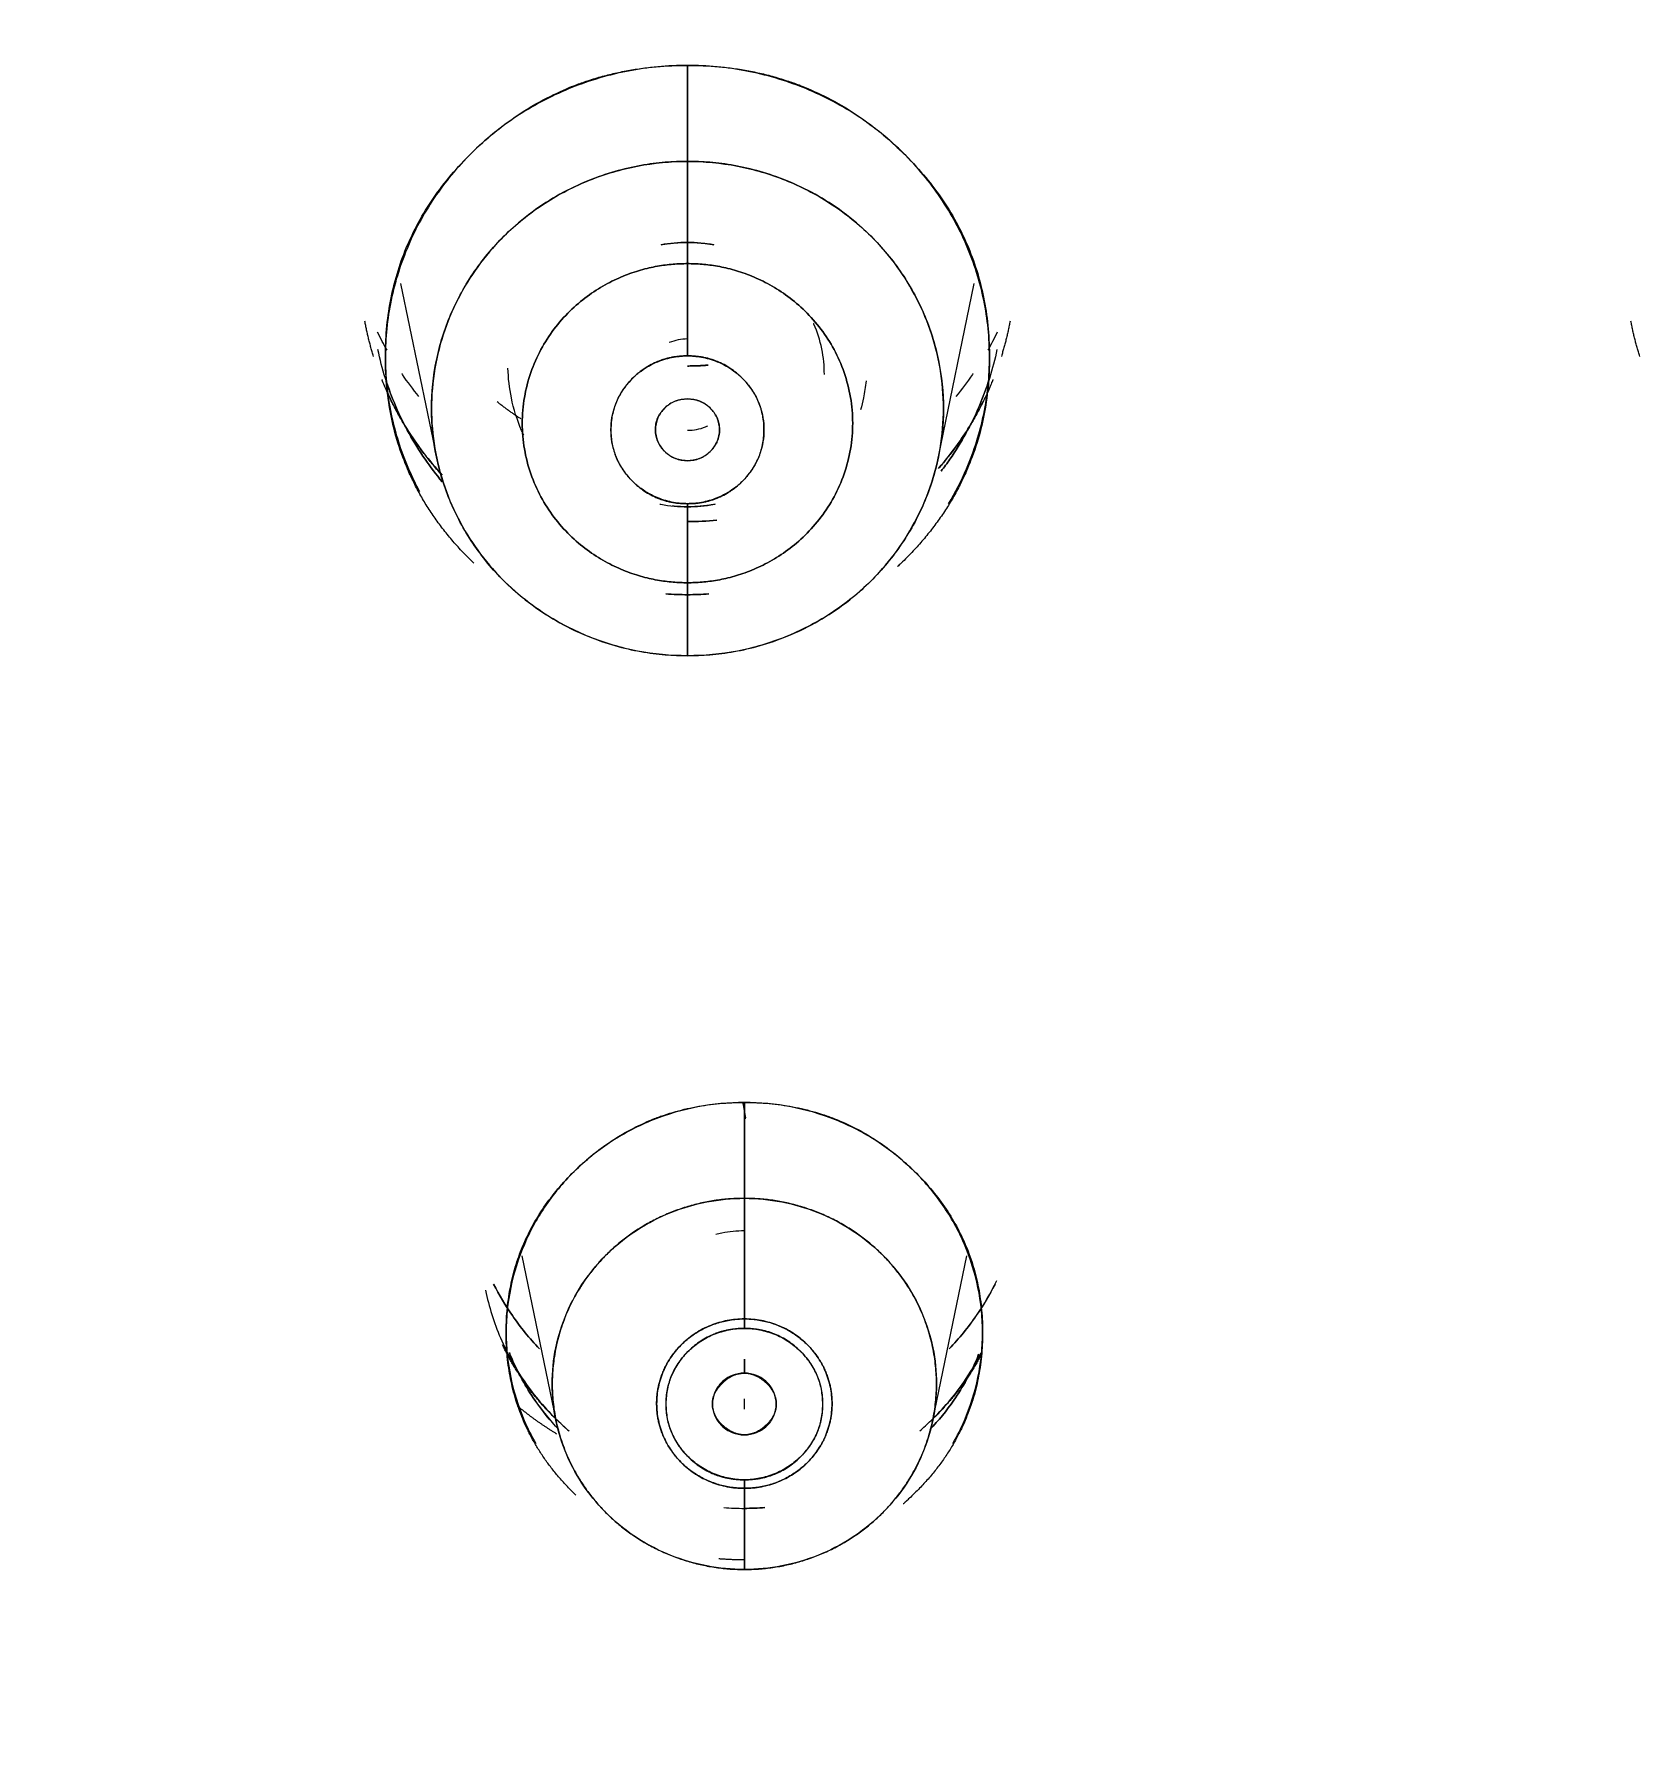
# Model space of a CAD drawing. Header units: inches. Extents: x 1105 to 1525, y -292 to 302.
# Drawn here: x 1197.71 to 1209.01, y 3.54 to 15.59 of the extents above; entities that cross this region are included whole.
import ezdxf

# ---------------------------------------------------------------- set-up
doc = ezdxf.new("R2010")
doc.units = ezdxf.units.IN
doc.header["$LTSCALE"] = 2.42
doc.header["$MEASUREMENT"] = 0
doc.layers.get('0').update_dxf_attribs({"linetype": 'CONTINUOUS'})

msp = doc.modelspace()

# ---------------------------------------------------------------- linework, layer by layer
at = {"linetype": 'Continuous', "lineweight": 18, "extrusion": (0, 1, 0)}
for p, q in [((1200.284, 13.837), (1200.536, 12.617)), ((1204.065, 12.617), (1204.317, 13.837)), ((1201.137, 7), (1201.376, 5.843)), ((1204.025, 5.843), (1204.264, 7)), ((1202.701, 5.988), (1202.701, 5.993))]:
    msp.add_line(p, q, dxfattribs=at)
at = {"linetype": 'Continuous', "lineweight": 18}
for points, degree, knots in [([(1195.817, 93.394), (1202.015, 94.846), (1208.388, 95.111), (1213.318, 95.316), (1218.223, 94.804), (1224.622, 94.135), (1230.757, 92.275), (1238.11, 90.045), (1244.729, 86.221), (1251.525, 82.295), (1257.155, 76.908), (1262.782, 71.525), (1266.914, 64.997), (1271.044, 58.472), (1273.44, 51.181), (1275.835, 43.891), (1276.356, 36.257), (1276.877, 28.632), (1275.497, 21.105), (1274.115, 13.574), (1270.908, 6.579), (1268.052, 0.347), (1263.883, -5.15), (1257.961, -12.96), (1249.886, -18.696), (1244.869, -22.26), (1239.241, -24.844)], 2, [0, 0, 0, 0.125, 0.125, 0.1875, 0.1875, 0.25, 0.25, 0.3125, 0.3125, 0.375, 0.375, 0.4375, 0.4375, 0.5, 0.5, 0.5625, 0.5625, 0.625, 0.625, 0.6875, 0.6875, 0.75, 0.75, 0.875, 0.875, 1, 1, 1]), ([(1239.241, -24.844), (1239.945, -24.521), (1241.272, -23.883), (1243.174, -22.889), (1245.001, -21.861), (1246.885, -20.721), (1248.901, -19.401), (1251.067, -17.862), (1253.381, -16.063), (1255.852, -13.947), (1258.478, -11.445), (1261.219, -8.502), (1263.993, -5.097), (1266.701, -1.233), (1269.256, 3.091), (1271.566, 7.863), (1273.516, 12.997), (1275.013, 18.357), (1276.016, 23.822), (1276.519, 29.339), (1276.519, 34.879), (1276.016, 40.4), (1275.013, 45.856), (1273.519, 51.206), (1271.546, 56.409), (1269.108, 61.424), (1266.224, 66.213), (1262.916, 70.741), (1259.21, 74.971), (1255.137, 78.868), (1250.725, 82.407), (1245.994, 85.568), (1241.004, 88.308), (1235.91, 90.561), (1230.9, 92.3), (1226.102, 93.564), (1221.565, 94.42), (1217.342, 94.931), (1213.501, 95.163), (1210.069, 95.186), (1207.014, 95.06), (1204.285, 94.831), (1201.84, 94.532), (1199.657, 94.187), (1197.676, 93.811), (1196.425, 93.537), (1195.817, 93.394)], 3, [0, 0, 0, 0, 0.012202, 0.023189, 0.033858, 0.045296, 0.057999, 0.071972, 0.087381, 0.104481, 0.123651, 0.145097, 0.168608, 0.193819, 0.220656, 0.249232, 0.279085, 0.309194, 0.339088, 0.368937, 0.398843, 0.428755, 0.458652, 0.488547, 0.518447, 0.548347, 0.57824, 0.608136, 0.638049, 0.667943, 0.697772, 0.727718, 0.757896, 0.787508, 0.81533, 0.841142, 0.865293, 0.887639, 0.907732, 0.925508, 0.941345, 0.955585, 0.96839, 0.979913, 0.990205, 1, 1, 1, 1]), ([(1195.887, 93.19), (1196.492, 93.332), (1197.738, 93.605), (1199.71, 93.979), (1201.883, 94.322), (1204.316, 94.62), (1207.033, 94.848), (1210.074, 94.973), (1213.49, 94.95), (1217.314, 94.719), (1221.518, 94.21), (1226.034, 93.358), (1230.81, 92.1), (1235.796, 90.369), (1240.867, 88.127), (1245.834, 85.4), (1250.543, 82.252), (1254.935, 78.73), (1258.989, 74.851), (1262.678, 70.64), (1265.971, 66.134), (1268.842, 61.366), (1271.269, 56.374), (1273.233, 51.195), (1274.72, 45.87), (1275.718, 40.438), (1276.219, 34.943), (1276.219, 29.429), (1275.719, 23.937), (1274.72, 18.497), (1273.23, 13.162), (1271.289, 8.051), (1268.99, 3.302), (1266.446, -1.003), (1263.75, -4.849), (1260.989, -8.238), (1258.26, -11.168), (1255.647, -13.658), (1253.187, -15.765), (1250.884, -17.555), (1248.728, -19.088), (1246.721, -20.401), (1244.846, -21.536), (1243.027, -22.56), (1241.133, -23.549), (1239.813, -24.184), (1239.113, -24.505)], 3, [0, 0, 0, 0, 0.009795, 0.020087, 0.03161, 0.044415, 0.058655, 0.074492, 0.092268, 0.112361, 0.134707, 0.158858, 0.18467, 0.212492, 0.242104, 0.272282, 0.302228, 0.332057, 0.361951, 0.391864, 0.42176, 0.451653, 0.481553, 0.511453, 0.541348, 0.571245, 0.601157, 0.631063, 0.660912, 0.690806, 0.720915, 0.750768, 0.779344, 0.806181, 0.831392, 0.854903, 0.876349, 0.895519, 0.912619, 0.928028, 0.942001, 0.954704, 0.966142, 0.976811, 0.987798, 1, 1, 1, 1]), ([(1238.926, -24.204), (1244.594, -21.601), (1249.636, -17.993), (1253.679, -15.099), (1257.214, -11.632), (1261.748, -7.184), (1265.281, -1.952), (1269.377, 4.114), (1271.926, 10.932), (1274.313, 17.314), (1275.221, 24.04), (1276.204, 31.32), (1275.41, 38.624), (1274.478, 47.195), (1271.171, 55.203), (1268.094, 62.655), (1263.166, 69.11), (1259.017, 74.545), (1253.753, 79.002), (1248.176, 83.723), (1241.629, 87.101), (1235.346, 90.344), (1228.485, 92.185), (1218.496, 94.865), (1208.135, 94.39), (1201.98, 94.108), (1195.989, 92.705)], 2, [0, 0, 0, 0.125, 0.125, 0.1875, 0.1875, 0.25, 0.25, 0.3125, 0.3125, 0.375, 0.375, 0.4375, 0.4375, 0.5, 0.5, 0.5625, 0.5625, 0.625, 0.625, 0.6875, 0.6875, 0.75, 0.75, 0.875, 0.875, 1, 1, 1]), ([(1195.989, 92.705), (1196.681, 92.867), (1198.001, 93.154), (1199.941, 93.514), (1201.848, 93.812), (1203.864, 94.068), (1206.081, 94.278), (1208.538, 94.424), (1211.258, 94.481), (1214.287, 94.415), (1217.665, 94.179), (1221.39, 93.718), (1225.413, 92.977), (1229.663, 91.91), (1234.077, 90.476), (1238.587, 88.642), (1243.083, 86.403), (1247.409, 83.81), (1251.422, 80.959), (1255.075, 77.927), (1258.424, 74.708), (1261.577, 71.202), (1264.604, 67.271), (1267.483, 62.819), (1270.107, 57.845), (1272.33, 52.456), (1274.036, 46.829), (1275.168, 41.173), (1275.735, 35.705), (1275.811, 30.574), (1275.491, 25.797), (1274.836, 21.258), (1273.845, 16.787), (1272.478, 12.274), (1270.697, 7.727), (1268.522, 3.274), (1266.041, -0.911), (1263.375, -4.71), (1260.618, -8.09), (1257.835, -11.072), (1255.092, -13.667), (1252.471, -15.879), (1250.029, -17.736), (1247.779, -19.294), (1245.71, -20.607), (1243.81, -21.721), (1242.074, -22.664), (1240.467, -23.48), (1239.433, -23.971), (1238.926, -24.204)], 3, [0, 0, 0, 0, 0.011269, 0.021419, 0.031278, 0.041852, 0.053605, 0.066538, 0.08081, 0.096678, 0.114498, 0.1344, 0.156117, 0.179301, 0.203861, 0.229789, 0.256714, 0.283873, 0.310306, 0.335514, 0.360061, 0.38505, 0.41157, 0.440282, 0.471001, 0.502948, 0.535235, 0.566974, 0.597228, 0.625207, 0.651, 0.675617, 0.700265, 0.725877, 0.752635, 0.779868, 0.806498, 0.831609, 0.855023, 0.876985, 0.897373, 0.915773, 0.93207, 0.946569, 0.959582, 0.971263, 0.981756, 0.991115, 1, 1, 1, 1]), ([(1202.301, 15.37), (1202.162, 15.37), (1202.023, 15.356), (1201.75, 15.304), (1201.616, 15.265), (1201.36, 15.162), (1201.237, 15.099), (1201.005, 14.949), (1200.898, 14.864), (1200.701, 14.674), (1200.612, 14.57), (1200.458, 14.347), (1200.392, 14.228), (1200.286, 13.98), (1200.245, 13.851), (1200.191, 13.587), (1200.177, 13.453), (1200.177, 13.185), (1200.191, 13.05), (1200.245, 12.787), (1200.286, 12.658), (1200.363, 12.479), (1200.389, 12.426), (1200.417, 12.373)], 3, [0, 0, 0, 0, 0.095767, 0.095767, 0.191534, 0.191534, 0.287301, 0.287301, 0.383068, 0.383068, 0.478835, 0.478835, 0.574603, 0.574603, 0.67037, 0.67037, 0.766137, 0.766137, 0.861904, 0.861904, 0.957671, 0.957671, 1, 1, 1, 1]), ([(1200.799, 11.869), (1200.178, 12.469), (1200.177, 14.168), (1201.421, 15.37), (1202.301, 15.37)], 2, [0, 0, 0, 0.333319, 0.66666, 1, 1, 1]), ([(1204.136, 12.288), (1204.183, 12.367), (1204.226, 12.449), (1204.315, 12.658), (1204.356, 12.787), (1204.41, 13.05), (1204.424, 13.185), (1204.424, 13.453), (1204.41, 13.587), (1204.356, 13.851), (1204.315, 13.98), (1204.209, 14.228), (1204.143, 14.347), (1203.989, 14.57), (1203.9, 14.674), (1203.703, 14.864), (1203.596, 14.949), (1203.364, 15.099), (1203.241, 15.162), (1202.985, 15.265), (1202.851, 15.304), (1202.578, 15.356), (1202.439, 15.37), (1202.301, 15.37)], 3, [0, 0, 0, 0, 0.063933, 0.063933, 0.15754, 0.15754, 0.251147, 0.251147, 0.344753, 0.344753, 0.43836, 0.43836, 0.531967, 0.531967, 0.625573, 0.625573, 0.71918, 0.71918, 0.812787, 0.812787, 0.906393, 0.906393, 1, 1, 1, 1]), ([(1202.301, 15.37), (1203.179, 15.37), (1204.423, 14.169), (1204.424, 12.47), (1203.79, 11.857), (1203.778, 11.846)], 2, [0, 0, 0, 0.331215, 0.66243, 0.993645, 1, 1, 1]), ([(1202.301, 11.219), (1202.183, 11.219), (1202.065, 11.23), (1201.834, 11.274), (1201.721, 11.308), (1201.503, 11.395), (1201.399, 11.449), (1201.203, 11.575), (1201.111, 11.647), (1200.945, 11.808), (1200.87, 11.897), (1200.739, 12.086), (1200.683, 12.187), (1200.593, 12.397), (1200.559, 12.506), (1200.513, 12.729), (1200.501, 12.843), (1200.501, 13.071), (1200.513, 13.184), (1200.559, 13.408), (1200.593, 13.517), (1200.683, 13.727), (1200.739, 13.828), (1200.87, 14.017), (1200.945, 14.106), (1201.111, 14.266), (1201.203, 14.339), (1201.399, 14.465), (1201.503, 14.519), (1201.721, 14.606), (1201.834, 14.639), (1202.065, 14.684), (1202.183, 14.695), (1202.301, 14.695)], 3, [0, 0, 0, 0, 0.0625, 0.0625, 0.125, 0.125, 0.1875, 0.1875, 0.25, 0.25, 0.3125, 0.3125, 0.375, 0.375, 0.4375, 0.4375, 0.5, 0.5, 0.5625, 0.5625, 0.625, 0.625, 0.6875, 0.6875, 0.75, 0.75, 0.8125, 0.8125, 0.875, 0.875, 0.9375, 0.9375, 1, 1, 1, 1]), ([(1202.301, 14.695), (1202.418, 14.695), (1202.536, 14.684), (1202.767, 14.639), (1202.88, 14.606), (1203.098, 14.519), (1203.202, 14.465), (1203.398, 14.339), (1203.49, 14.266), (1203.656, 14.106), (1203.731, 14.017), (1203.862, 13.828), (1203.918, 13.727), (1204.008, 13.517), (1204.042, 13.408), (1204.088, 13.184), (1204.1, 13.071), (1204.1, 12.843), (1204.088, 12.729), (1204.042, 12.506), (1204.008, 12.397), (1203.918, 12.187), (1203.862, 12.086), (1203.731, 11.897), (1203.656, 11.808), (1203.49, 11.647), (1203.398, 11.575), (1203.202, 11.449), (1203.098, 11.395), (1202.88, 11.308), (1202.767, 11.274), (1202.536, 11.23), (1202.418, 11.219), (1202.301, 11.219)], 3, [0, 0, 0, 0, 0.0625, 0.0625, 0.125, 0.125, 0.1875, 0.1875, 0.25, 0.25, 0.3125, 0.3125, 0.375, 0.375, 0.4375, 0.4375, 0.5, 0.5, 0.5625, 0.5625, 0.625, 0.625, 0.6875, 0.6875, 0.75, 0.75, 0.8125, 0.8125, 0.875, 0.875, 0.9375, 0.9375, 1, 1, 1, 1]), ([(1202.301, 13.327), (1202.301, 13.374), (1202.301, 13.452), (1202.301, 13.549), (1202.301, 13.65), (1202.301, 13.767), (1202.301, 13.873), (1202.301, 13.948), (1202.301, 13.976)], 3, [0, 0, 0, 0, 0.19402, 0.353607, 0.496192, 0.65417, 0.877865, 1, 1, 1, 1]), ([(1202.301, 13.976), (1202.301, 13.948), (1202.301, 13.873), (1202.301, 13.767), (1202.301, 13.65), (1202.301, 13.549), (1202.301, 13.452), (1202.301, 13.374), (1202.301, 13.327)], 3, [0, 0, 0, 0, 0.122135, 0.34583, 0.503808, 0.646393, 0.80598, 1, 1, 1, 1]), ([(1203.263, 13.196), (1203.263, 13.256), (1203.257, 13.317), (1203.232, 13.437), (1203.214, 13.495), (1203.189, 13.553), (1203.188, 13.555), (1203.187, 13.557)], 3, [0, 0, 0, 0, 0.492126, 0.492126, 0.984252, 0.984252, 1, 1, 1, 1]), ([(1202.301, 13.446), (1202.257, 13.446), (1202.214, 13.437), (1202.173, 13.421), (1202.173, 13.421), (1202.173, 13.421)], 3, [0, 0, 0, 0, 0.999873, 0.999873, 1, 1, 1, 1]), ([(1200.577, 12.442), (1200.534, 12.493), (1200.494, 12.546), (1200.375, 12.718), (1200.306, 12.842), (1200.195, 13.101), (1200.153, 13.235), (1200.125, 13.372)], 3, [0, 0, 0, 0, 0.190477, 0.190477, 0.595745, 0.595745, 1, 1, 1, 1]), ([(1204.476, 13.372), (1204.448, 13.235), (1204.406, 13.101), (1204.295, 12.842), (1204.226, 12.718), (1204.126, 12.572), (1204.105, 12.544), (1204.084, 12.517)], 3, [0, 0, 0, 0, 0.444766, 0.444766, 0.890647, 0.890647, 1, 1, 1, 1]), ([(1200.577, 12.488), (1200.321, 12.766), (1200.162, 13.137), (1200.153, 13.16)], 2, [0, 0, 0, 0.938432, 1, 1, 1]), ([(1200.178, 13.166), (1200.199, 13.1), (1200.223, 13.035), (1200.306, 12.842), (1200.375, 12.718), (1200.494, 12.546), (1200.534, 12.493), (1200.577, 12.442)], 3, [0, 0, 0, 0, 0.250287, 0.250287, 0.760296, 0.760296, 1, 1, 1, 1]), ([(1200.413, 13.042), (1200.372, 13.092), (1200.333, 13.144), (1200.295, 13.199), (1200.293, 13.201), (1200.292, 13.203)], 3, [0, 0, 0, 0, 0.961053, 0.961053, 1, 1, 1, 1]), ([(1201.15, 12.77), (1201.144, 12.781), (1201.14, 12.792), (1201.103, 12.876), (1201.079, 12.953), (1201.049, 13.1), (1201.041, 13.171), (1201.039, 13.241)], 3, [0, 0, 0, 0, 0.07402, 0.07402, 0.565844, 0.565844, 1, 1, 1, 1]), ([(1203.556, 13.151), (1203.552, 13.111), (1203.546, 13.071), (1203.532, 13.003), (1203.525, 12.975), (1203.518, 12.948)], 3, [0, 0, 0, 0, 0.583551, 0.583551, 1, 1, 1, 1]), ([(1204.448, 13.16), (1204.439, 13.137), (1204.293, 12.796), (1204.065, 12.535)], 2, [0, 0, 0, 0.066557, 1, 1, 1]), ([(1204.084, 12.517), (1204.105, 12.544), (1204.126, 12.572), (1204.226, 12.718), (1204.295, 12.842), (1204.378, 13.035), (1204.402, 13.1), (1204.423, 13.166)], 3, [0, 0, 0, 0, 0.141273, 0.141273, 0.71731, 0.71731, 1, 1, 1, 1]), ([(1204.309, 13.203), (1204.308, 13.201), (1204.306, 13.199), (1204.268, 13.144), (1204.229, 13.092), (1204.188, 13.042)], 3, [0, 0, 0, 0, 0.038946, 0.038946, 1, 1, 1, 1]), ([(1200.178, 13.101), (1200.234, 12.971), (1200.304, 12.846), (1200.443, 12.645), (1200.508, 12.564), (1200.577, 12.488)], 3, [0, 0, 0, 0, 0.580703, 0.580703, 1, 1, 1, 1]), ([(1202.301, 13.025), (1202.271, 13.025), (1202.242, 13.019), (1202.187, 12.997), (1202.162, 12.981), (1202.121, 12.941), (1202.104, 12.917), (1202.081, 12.864), (1202.076, 12.836), (1202.076, 12.779), (1202.081, 12.751), (1202.104, 12.698), (1202.121, 12.674), (1202.162, 12.634), (1202.187, 12.618), (1202.242, 12.596), (1202.271, 12.59), (1202.301, 12.59)], 3, [0, 0, 0, 0, 0.125, 0.125, 0.25, 0.25, 0.375, 0.375, 0.5, 0.5, 0.625, 0.625, 0.75, 0.75, 0.875, 0.875, 1, 1, 1, 1]), ([(1202.301, 12.59), (1202.33, 12.59), (1202.359, 12.596), (1202.414, 12.618), (1202.439, 12.634), (1202.48, 12.674), (1202.497, 12.698), (1202.52, 12.751), (1202.526, 12.779), (1202.526, 12.836), (1202.52, 12.864), (1202.497, 12.917), (1202.48, 12.941), (1202.439, 12.981), (1202.414, 12.997), (1202.359, 13.019), (1202.33, 13.025), (1202.301, 13.025)], 3, [0, 0, 0, 0, 0.125, 0.125, 0.25, 0.25, 0.375, 0.375, 0.5, 0.5, 0.625, 0.625, 0.75, 0.75, 0.875, 0.875, 1, 1, 1, 1]), ([(1204.065, 12.535), (1204.119, 12.597), (1204.17, 12.662), (1204.278, 12.818), (1204.332, 12.911), (1204.38, 13.007)], 3, [0, 0, 0, 0, 0.432202, 0.432202, 1, 1, 1, 1]), ([(1202.301, 12.804), (1202.344, 12.804), (1202.387, 12.812), (1202.434, 12.831), (1202.44, 12.833), (1202.445, 12.836)], 3, [0, 0, 0, 0, 0.870416, 0.870416, 1, 1, 1, 1]), ([(1202.107, 12.285), (1202.109, 12.285), (1202.111, 12.284), (1202.175, 12.272), (1202.238, 12.266), (1202.301, 12.266)], 3, [0, 0, 0, 0, 0.02842, 0.02842, 1, 1, 1, 1]), ([(1202.301, 11.732), (1202.301, 11.755), (1202.301, 11.825), (1202.301, 11.938), (1202.301, 12.037), (1202.301, 12.115), (1202.301, 12.168), (1202.301, 12.241), (1202.301, 12.288)], 3, [0, 0, 0, 0, 0.122135, 0.34583, 0.503808, 0.646393, 0.80598, 1, 1, 1, 1]), ([(1202.301, 12.288), (1202.301, 12.241), (1202.301, 12.168), (1202.301, 12.115), (1202.301, 12.037), (1202.301, 11.938), (1202.301, 11.825), (1202.301, 11.755), (1202.301, 11.732)], 3, [0, 0, 0, 0, 0.19402, 0.353607, 0.496192, 0.65417, 0.877865, 1, 1, 1, 1]), ([(1202.301, 12.266), (1202.363, 12.266), (1202.426, 12.272), (1202.49, 12.284), (1202.492, 12.285), (1202.494, 12.285)], 3, [0, 0, 0, 0, 0.97158, 0.97158, 1, 1, 1, 1]), ([(1202.301, 11.648), (1202.301, 11.655), (1202.301, 11.659), (1202.301, 11.66), (1202.301, 11.657), (1202.301, 11.652), (1202.301, 11.652), (1202.301, 11.652)], 3, [0, 0, 0, 0, 0.499964, 0.499964, 0.999928, 0.999928, 1, 1, 1, 1]), ([(1202.301, 11.652), (1202.301, 11.652), (1202.301, 11.652), (1202.301, 11.657), (1202.301, 11.66), (1202.301, 11.659), (1202.301, 11.655), (1202.301, 11.648)], 3, [0, 0, 0, 0, 0.00001, 0.00001, 0.500005, 0.500005, 1, 1, 1, 1]), ([(1202.701, 8.078), (1202.591, 8.078), (1202.481, 8.068), (1202.266, 8.026), (1202.161, 7.996), (1201.958, 7.915), (1201.861, 7.864), (1201.679, 7.747), (1201.594, 7.679), (1201.439, 7.53), (1201.369, 7.447), (1201.247, 7.271), (1201.196, 7.178), (1201.112, 6.982), (1201.08, 6.88), (1201.037, 6.673), (1201.026, 6.567), (1201.026, 6.355), (1201.037, 6.249), (1201.08, 6.041), (1201.112, 5.94), (1201.177, 5.787), (1201.204, 5.733), (1201.234, 5.681)], 3, [0, 0, 0, 0, 0.094677, 0.094677, 0.189354, 0.189354, 0.28403, 0.28403, 0.378707, 0.378707, 0.473384, 0.473384, 0.568061, 0.568061, 0.662738, 0.662738, 0.757414, 0.757414, 0.852091, 0.852091, 0.946768, 0.946768, 1, 1, 1, 1]), ([(1201.516, 5.317), (1201.026, 5.79), (1201.026, 7.13), (1202.006, 8.078), (1202.701, 8.078)], 2, [0, 0, 0, 0.333319, 0.66666, 1, 1, 1]), ([(1202.701, 8.078), (1203.394, 8.078), (1204.375, 7.132), (1204.375, 5.792), (1203.851, 5.285), (1203.817, 5.255)], 2, [0, 0, 0, 0.325952, 0.651904, 0.977856, 1, 1, 1]), ([(1204.167, 5.681), (1204.197, 5.733), (1204.224, 5.787), (1204.289, 5.94), (1204.321, 6.041), (1204.364, 6.249), (1204.375, 6.355), (1204.375, 6.567), (1204.364, 6.673), (1204.321, 6.88), (1204.289, 6.982), (1204.206, 7.178), (1204.154, 7.271), (1204.032, 7.447), (1203.962, 7.53), (1203.807, 7.679), (1203.722, 7.747), (1203.54, 7.864), (1203.443, 7.915), (1203.24, 7.996), (1203.135, 8.026), (1202.92, 8.068), (1202.81, 8.078), (1202.701, 8.078)], 3, [0, 0, 0, 0, 0.053232, 0.053232, 0.147909, 0.147909, 0.242586, 0.242586, 0.337262, 0.337262, 0.431939, 0.431939, 0.526616, 0.526616, 0.621293, 0.621293, 0.71597, 0.71597, 0.810646, 0.810646, 0.905323, 0.905323, 1, 1, 1, 1]), ([(1202.701, 4.794), (1202.612, 4.794), (1202.524, 4.803), (1202.35, 4.836), (1202.265, 4.861), (1202.102, 4.926), (1202.024, 4.967), (1201.877, 5.061), (1201.808, 5.116), (1201.683, 5.237), (1201.627, 5.303), (1201.528, 5.445), (1201.486, 5.521), (1201.419, 5.678), (1201.393, 5.761), (1201.358, 5.928), (1201.35, 6.013), (1201.35, 6.184), (1201.358, 6.27), (1201.393, 6.437), (1201.419, 6.519), (1201.486, 6.677), (1201.528, 6.753), (1201.627, 6.895), (1201.683, 6.961), (1201.808, 7.082), (1201.877, 7.136), (1202.024, 7.231), (1202.102, 7.272), (1202.265, 7.337), (1202.35, 7.362), (1202.524, 7.395), (1202.612, 7.404), (1202.701, 7.404)], 3, [0, 0, 0, 0, 0.0625, 0.0625, 0.125, 0.125, 0.1875, 0.1875, 0.25, 0.25, 0.3125, 0.3125, 0.375, 0.375, 0.4375, 0.4375, 0.5, 0.5, 0.5625, 0.5625, 0.625, 0.625, 0.6875, 0.6875, 0.75, 0.75, 0.8125, 0.8125, 0.875, 0.875, 0.9375, 0.9375, 1, 1, 1, 1]), ([(1202.701, 7.404), (1202.789, 7.404), (1202.877, 7.395), (1203.051, 7.362), (1203.136, 7.337), (1203.299, 7.272), (1203.377, 7.231), (1203.524, 7.136), (1203.593, 7.082), (1203.718, 6.961), (1203.775, 6.895), (1203.873, 6.753), (1203.915, 6.677), (1203.982, 6.519), (1204.008, 6.437), (1204.043, 6.27), (1204.051, 6.184), (1204.051, 6.013), (1204.043, 5.928), (1204.008, 5.761), (1203.982, 5.678), (1203.915, 5.521), (1203.873, 5.445), (1203.775, 5.303), (1203.718, 5.237), (1203.593, 5.116), (1203.524, 5.061), (1203.377, 4.967), (1203.299, 4.926), (1203.136, 4.861), (1203.051, 4.836), (1202.877, 4.803), (1202.789, 4.794), (1202.701, 4.794)], 3, [0, 0, 0, 0, 0.0625, 0.0625, 0.125, 0.125, 0.1875, 0.1875, 0.25, 0.25, 0.3125, 0.3125, 0.375, 0.375, 0.4375, 0.4375, 0.5, 0.5, 0.5625, 0.5625, 0.625, 0.625, 0.6875, 0.6875, 0.75, 0.75, 0.8125, 0.8125, 0.875, 0.875, 0.9375, 0.9375, 1, 1, 1, 1]), ([(1202.499, 7.152), (1202.513, 7.156), (1202.528, 7.159), (1202.595, 7.172), (1202.648, 7.177), (1202.701, 7.177)], 3, [0, 0, 0, 0, 0.220423, 0.220423, 1, 1, 1, 1]), ([(1200.881, 6.757), (1200.905, 6.643), (1200.94, 6.53), (1201.033, 6.314), (1201.09, 6.21), (1201.225, 6.015), (1201.303, 5.924), (1201.414, 5.816), (1201.441, 5.792), (1201.468, 5.768)], 3, [0, 0, 0, 0, 0.302547, 0.302547, 0.605853, 0.605853, 0.909159, 0.909159, 1, 1, 1, 1]), ([(1201.26, 6.346), (1201.19, 6.419), (1201.127, 6.497), (1201.021, 6.65), (1200.977, 6.724), (1200.938, 6.801)], 3, [0, 0, 0, 0, 0.538758, 0.538758, 1, 1, 1, 1]), ([(1200.938, 6.801), (1200.977, 6.724), (1201.021, 6.65), (1201.127, 6.497), (1201.19, 6.419), (1201.26, 6.346)], 3, [0, 0, 0, 0, 0.461241, 0.461241, 1, 1, 1, 1]), ([(1204.141, 6.346), (1204.211, 6.419), (1204.274, 6.497), (1204.386, 6.658), (1204.434, 6.74), (1204.476, 6.826)], 3, [0, 0, 0, 0, 0.512968, 0.512968, 1, 1, 1, 1]), ([(1204.463, 6.801), (1204.424, 6.724), (1204.38, 6.65), (1204.274, 6.497), (1204.211, 6.419), (1204.141, 6.346)], 3, [0, 0, 0, 0, 0.461241, 0.461241, 1, 1, 1, 1]), ([(1202.701, 6.556), (1202.66, 6.556), (1202.62, 6.552), (1202.541, 6.537), (1202.502, 6.525), (1202.427, 6.496), (1202.391, 6.477), (1202.324, 6.434), (1202.293, 6.409), (1202.236, 6.354), (1202.21, 6.324), (1202.165, 6.259), (1202.146, 6.224), (1202.115, 6.152), (1202.104, 6.115), (1202.088, 6.038), (1202.084, 5.999), (1202.084, 5.921), (1202.088, 5.882), (1202.104, 5.806), (1202.115, 5.768), (1202.146, 5.696), (1202.165, 5.662), (1202.21, 5.597), (1202.236, 5.567), (1202.293, 5.511), (1202.324, 5.487), (1202.391, 5.443), (1202.427, 5.425), (1202.502, 5.395), (1202.541, 5.384), (1202.62, 5.368), (1202.66, 5.365), (1202.701, 5.365)], 3, [0, 0, 0, 0, 0.0625, 0.0625, 0.125, 0.125, 0.1875, 0.1875, 0.25, 0.25, 0.3125, 0.3125, 0.375, 0.375, 0.4375, 0.4375, 0.5, 0.5, 0.5625, 0.5625, 0.625, 0.625, 0.6875, 0.6875, 0.75, 0.75, 0.8125, 0.8125, 0.875, 0.875, 0.9375, 0.9375, 1, 1, 1, 1]), ([(1202.701, 5.365), (1202.741, 5.365), (1202.781, 5.368), (1202.86, 5.384), (1202.899, 5.395), (1202.974, 5.425), (1203.01, 5.443), (1203.077, 5.487), (1203.108, 5.511), (1203.165, 5.567), (1203.191, 5.597), (1203.236, 5.662), (1203.255, 5.696), (1203.286, 5.768), (1203.297, 5.806), (1203.313, 5.882), (1203.317, 5.921), (1203.317, 5.999), (1203.313, 6.038), (1203.297, 6.115), (1203.286, 6.152), (1203.255, 6.224), (1203.236, 6.259), (1203.191, 6.324), (1203.165, 6.354), (1203.108, 6.409), (1203.077, 6.434), (1203.01, 6.477), (1202.974, 6.496), (1202.899, 6.525), (1202.86, 6.537), (1202.781, 6.552), (1202.741, 6.556), (1202.701, 6.556)], 3, [0, 0, 0, 0, 0.0625, 0.0625, 0.125, 0.125, 0.1875, 0.1875, 0.25, 0.25, 0.3125, 0.3125, 0.375, 0.375, 0.4375, 0.4375, 0.5, 0.5, 0.5625, 0.5625, 0.625, 0.625, 0.6875, 0.6875, 0.75, 0.75, 0.8125, 0.8125, 0.875, 0.875, 0.9375, 0.9375, 1, 1, 1, 1]), ([(1202.701, 5.425), (1202.664, 5.425), (1202.628, 5.429), (1202.558, 5.442), (1202.523, 5.453), (1202.456, 5.479), (1202.424, 5.496), (1202.365, 5.534), (1202.337, 5.557), (1202.286, 5.606), (1202.263, 5.633), (1202.223, 5.691), (1202.205, 5.722), (1202.178, 5.786), (1202.167, 5.819), (1202.153, 5.888), (1202.15, 5.923), (1202.15, 5.992), (1202.153, 6.027), (1202.167, 6.095), (1202.178, 6.129), (1202.205, 6.193), (1202.223, 6.224), (1202.263, 6.282), (1202.286, 6.309), (1202.337, 6.358), (1202.365, 6.38), (1202.424, 6.419), (1202.456, 6.436), (1202.523, 6.462), (1202.558, 6.472), (1202.628, 6.486), (1202.664, 6.489), (1202.701, 6.489)], 3, [0, 0, 0, 0, 0.0625, 0.0625, 0.125, 0.125, 0.1875, 0.1875, 0.25, 0.25, 0.3125, 0.3125, 0.375, 0.375, 0.4375, 0.4375, 0.5, 0.5, 0.5625, 0.5625, 0.625, 0.625, 0.6875, 0.6875, 0.75, 0.75, 0.8125, 0.8125, 0.875, 0.875, 0.9375, 0.9375, 1, 1, 1, 1]), ([(1202.701, 6.489), (1202.737, 6.489), (1202.773, 6.486), (1202.843, 6.472), (1202.878, 6.462), (1202.945, 6.436), (1202.977, 6.419), (1203.036, 6.38), (1203.064, 6.358), (1203.115, 6.309), (1203.138, 6.282), (1203.178, 6.224), (1203.196, 6.193), (1203.223, 6.129), (1203.234, 6.095), (1203.248, 6.027), (1203.251, 5.992), (1203.251, 5.923), (1203.248, 5.888), (1203.234, 5.819), (1203.223, 5.786), (1203.196, 5.722), (1203.178, 5.691), (1203.138, 5.633), (1203.115, 5.606), (1203.064, 5.557), (1203.036, 5.534), (1202.977, 5.496), (1202.945, 5.479), (1202.878, 5.453), (1202.843, 5.442), (1202.773, 5.429), (1202.737, 5.425), (1202.701, 5.425)], 3, [0, 0, 0, 0, 0.0625, 0.0625, 0.125, 0.125, 0.1875, 0.1875, 0.25, 0.25, 0.3125, 0.3125, 0.375, 0.375, 0.4375, 0.4375, 0.5, 0.5, 0.5625, 0.5625, 0.625, 0.625, 0.6875, 0.6875, 0.75, 0.75, 0.8125, 0.8125, 0.875, 0.875, 0.9375, 0.9375, 1, 1, 1, 1]), ([(1201.468, 5.768), (1201.427, 5.803), (1201.136, 6.084), (1201.001, 6.374)], 2, [0, 0, 0, 0.133808, 1, 1, 1]), ([(1201.396, 5.778), (1201.335, 5.842), (1201.279, 5.911), (1201.164, 6.077), (1201.109, 6.176), (1201.06, 6.292), (1201.054, 6.305), (1201.049, 6.319)], 3, [0, 0, 0, 0, 0.409359, 0.409359, 0.933675, 0.933675, 1, 1, 1, 1]), ([(1201.049, 6.319), (1201.054, 6.305), (1201.06, 6.292), (1201.109, 6.176), (1201.164, 6.077), (1201.278, 5.912), (1201.334, 5.844), (1201.394, 5.78)], 3, [0, 0, 0, 0, 0.066623, 0.066623, 0.593285, 0.593285, 1, 1, 1, 1]), ([(1203.933, 5.768), (1203.96, 5.792), (1203.987, 5.816), (1204.098, 5.924), (1204.176, 6.015), (1204.289, 6.178), (1204.33, 6.247), (1204.366, 6.318)], 3, [0, 0, 0, 0, 0.151723, 0.151723, 0.658308, 0.658308, 1, 1, 1, 1]), ([(1204.005, 5.778), (1204.066, 5.842), (1204.122, 5.911), (1204.237, 6.077), (1204.292, 6.176), (1204.34, 6.288), (1204.344, 6.298), (1204.347, 6.307)], 3, [0, 0, 0, 0, 0.417513, 0.417513, 0.952273, 0.952273, 1, 1, 1, 1]), ([(1204.347, 6.307), (1204.344, 6.298), (1204.34, 6.288), (1204.292, 6.176), (1204.237, 6.077), (1204.122, 5.911), (1204.066, 5.842), (1204.005, 5.778)], 3, [0, 0, 0, 0, 0.047728, 0.047728, 0.582487, 0.582487, 1, 1, 1, 1]), ([(1202.701, 5.741), (1202.62, 5.742), (1202.477, 5.875), (1202.476, 5.958), (1202.475, 6.036), (1202.549, 6.107), (1202.618, 6.174), (1202.701, 6.175)], 2, [0, 0, 0, 0.25, 0.5, 0.5, 0.75, 0.75, 1, 1, 1]), ([(1202.701, 6.175), (1202.671, 6.175), (1202.642, 6.169), (1202.587, 6.147), (1202.562, 6.131), (1202.521, 6.09), (1202.504, 6.066), (1202.482, 6.014), (1202.476, 5.986), (1202.476, 5.929), (1202.482, 5.901), (1202.504, 5.848), (1202.521, 5.825), (1202.563, 5.784), (1202.588, 5.768), (1202.642, 5.747), (1202.671, 5.741), (1202.701, 5.741)], 3, [0, 0, 0, 0, 0.125, 0.125, 0.25, 0.25, 0.375, 0.375, 0.5, 0.5, 0.625, 0.625, 0.75, 0.75, 0.875, 0.875, 1, 1, 1, 1]), ([(1202.701, 5.741), (1202.73, 5.741), (1202.759, 5.747), (1202.813, 5.768), (1202.838, 5.784), (1202.88, 5.825), (1202.897, 5.848), (1202.919, 5.901), (1202.925, 5.929), (1202.925, 5.986), (1202.919, 6.014), (1202.897, 6.066), (1202.88, 6.09), (1202.839, 6.131), (1202.814, 6.147), (1202.759, 6.169), (1202.73, 6.175), (1202.701, 6.175)], 3, [0, 0, 0, 0, 0.125, 0.125, 0.25, 0.25, 0.375, 0.375, 0.5, 0.5, 0.625, 0.625, 0.75, 0.75, 0.875, 0.875, 1, 1, 1, 1]), ([(1202.701, 6.175), (1202.781, 6.174), (1202.924, 6.04), (1202.925, 5.958), (1202.926, 5.879), (1202.853, 5.809), (1202.783, 5.742), (1202.701, 5.741)], 2, [0, 0, 0, 0.25, 0.5, 0.5, 0.75, 0.75, 1, 1, 1]), ([(1202.701, 5.224), (1202.701, 5.23), (1202.701, 5.234), (1202.701, 5.235), (1202.701, 5.233), (1202.701, 5.227), (1202.701, 5.227), (1202.701, 5.227)], 3, [0, 0, 0, 0, 0.499995, 0.499995, 0.99999, 0.99999, 1, 1, 1, 1])]:
    msp.add_open_spline(points, degree=degree, knots=knots, dxfattribs=at)
for points, degree in [([(1202.301, 15.37), (1202.301, 15.145), (1202.301, 14.92), (1202.301, 14.695)], 3), ([(1202.301, 14.695), (1202.301, 14.92), (1202.301, 15.145), (1202.301, 15.37)], 3), ([(1202.301, 13.976), (1202.301, 14.247), (1202.301, 14.493), (1202.301, 14.695)], 3), ([(1202.301, 14.695), (1202.301, 14.493), (1202.301, 14.247), (1202.301, 13.976)], 3), ([(1202.301, 14.125), (1202.238, 14.125), (1202.176, 14.119), (1202.115, 14.108)], 3), ([(1202.115, 14.109), (1202.204, 14.125), (1202.301, 14.125)], 2), ([(1202.486, 14.108), (1202.425, 14.119), (1202.363, 14.125), (1202.301, 14.125)], 3), ([(1202.301, 14.125), (1202.397, 14.125), (1202.486, 14.109)], 2), ([(1200.094, 13.324), (1200.056, 13.446), (1200.033, 13.571)], 2), ([(1204.568, 13.571), (1204.545, 13.446), (1204.507, 13.324)], 2), ([(1208.994, 13.324), (1208.956, 13.446), (1208.933, 13.571)], 2), ([(1200.189, 13.367), (1200.166, 13.408), (1200.144, 13.45), (1200.123, 13.493)], 3), ([(1204.478, 13.493), (1204.457, 13.45), (1204.435, 13.408), (1204.412, 13.367)], 3), ([(1202.301, 13.327), (1202.078, 13.327), (1201.763, 13.023), (1201.762, 12.593), (1202.077, 12.288), (1202.301, 12.288)], 2), ([(1202.301, 12.288), (1202.523, 12.288), (1202.838, 12.591), (1202.839, 13.022), (1202.524, 13.327), (1202.301, 13.327)], 2), ([(1202.446, 13.263), (1202.398, 13.258), (1202.349, 13.256), (1202.301, 13.256)], 3), ([(1202.301, 13.256), (1202.374, 13.256), (1202.446, 13.262)], 2), ([(1202.301, 12.59), (1202.208, 12.59), (1202.076, 12.717), (1202.075, 12.897), (1202.207, 13.025), (1202.301, 13.025)], 2), ([(1202.301, 13.025), (1202.393, 13.025), (1202.525, 12.898), (1202.526, 12.718), (1202.394, 12.59), (1202.301, 12.59)], 2), ([(1201.129, 12.885), (1201.045, 12.939), (1200.964, 13.003)], 2), ([(1202.301, 12.266), (1202.245, 12.266), (1202.192, 12.271)], 2), ([(1202.495, 12.284), (1202.401, 12.266), (1202.301, 12.266)], 2), ([(1202.301, 12.162), (1202.369, 12.162), (1202.438, 12.165), (1202.507, 12.171)], 3), ([(1202.507, 12.171), (1202.438, 12.165), (1202.369, 12.162), (1202.301, 12.162)], 3), ([(1202.301, 11.219), (1202.301, 11.341), (1202.301, 11.508), (1202.301, 11.732)], 3), ([(1202.301, 11.732), (1202.301, 11.508), (1202.301, 11.341), (1202.301, 11.219)], 3), ([(1202.149, 11.653), (1202.2, 11.65), (1202.25, 11.648), (1202.301, 11.648)], 3), ([(1202.301, 11.648), (1202.25, 11.648), (1202.2, 11.65), (1202.149, 11.653)], 3), ([(1202.301, 11.648), (1202.351, 11.648), (1202.401, 11.65), (1202.452, 11.653)], 3), ([(1202.452, 11.653), (1202.401, 11.65), (1202.351, 11.648), (1202.301, 11.648)], 3), ([(1202.709, 7.962), (1202.704, 8), (1202.698, 8.038), (1202.691, 8.075)], 3), ([(1202.691, 8.075), (1202.697, 8.04), (1202.703, 8.005), (1202.708, 7.969)], 3), ([(1202.701, 8.078), (1202.701, 7.853), (1202.701, 7.628), (1202.701, 7.404)], 3), ([(1202.701, 7.404), (1202.701, 7.628), (1202.701, 7.853), (1202.701, 8.078)], 3), ([(1202.701, 6.556), (1202.701, 6.534), (1202.701, 6.511), (1202.701, 6.489)], 3), ([(1202.701, 6.489), (1202.701, 6.511), (1202.701, 6.534), (1202.701, 6.556)], 3), ([(1202.701, 6.489), (1202.473, 6.489), (1202.15, 6.179), (1202.149, 5.738), (1202.472, 5.425), (1202.701, 5.425)], 2), ([(1202.701, 5.425), (1202.928, 5.425), (1203.251, 5.736), (1203.252, 6.177), (1202.929, 6.489), (1202.701, 6.489)], 2), ([(1202.701, 6.175), (1202.701, 6.207), (1202.701, 6.24), (1202.701, 6.272)], 3), ([(1202.701, 6.272), (1202.701, 6.24), (1202.701, 6.207), (1202.701, 6.175)], 3), ([(1204.362, 6.299), (1204.232, 6.052), (1204.013, 5.841)], 2), ([(1201.103, 5.946), (1201.235, 5.837), (1201.381, 5.748)], 2), ([(1202.701, 5.921), (1202.701, 5.943), (1202.701, 5.965), (1202.701, 5.988)], 3), ([(1202.701, 5.425), (1202.701, 5.404), (1202.701, 5.383), (1202.701, 5.365)], 3), ([(1202.701, 5.365), (1202.701, 5.383), (1202.701, 5.404), (1202.701, 5.425)], 3), ([(1202.556, 5.229), (1202.604, 5.226), (1202.652, 5.224), (1202.701, 5.224)], 3), ([(1202.701, 5.224), (1202.749, 5.224), (1202.797, 5.226), (1202.845, 5.229)], 3), ([(1202.845, 5.229), (1202.797, 5.226), (1202.749, 5.224), (1202.701, 5.224)], 3), ([(1202.52, 4.871), (1202.609, 4.864), (1202.701, 4.864)], 2)]:
    msp.add_open_spline(points, degree=degree, dxfattribs=at)
for points, weights in [([(1202.301, 14.695), (1198.702, 14.695), (1198.702, 11.219), (1202.301, 11.219)], [1, 0.333333333333, 0.333333333333, 1]), ([(1202.301, 11.219), (1205.899, 11.219), (1205.899, 14.695), (1202.301, 14.695)], [1, 0.333333333333, 0.333333333333, 1]), ([(1202.301, 13.976), (1199.978, 13.976), (1199.978, 11.732), (1202.301, 11.732)], [1, 0.333333333333, 0.333333333333, 1]), ([(1202.301, 11.732), (1199.978, 11.732), (1199.978, 13.976), (1202.301, 13.976)], [1, 0.333333333333, 0.333333333333, 1]), ([(1202.301, 13.976), (1204.623, 13.976), (1204.623, 11.732), (1202.301, 11.732)], [1, 0.333333333333, 0.333333333333, 1]), ([(1202.301, 11.732), (1204.623, 11.732), (1204.623, 13.976), (1202.301, 13.976)], [1, 0.333333333333, 0.333333333333, 1]), ([(1202.301, 12.288), (1201.225, 12.288), (1201.225, 13.327), (1202.301, 13.327)], [1, 0.333333333333, 0.333333333333, 1]), ([(1202.301, 13.327), (1203.376, 13.327), (1203.376, 12.288), (1202.301, 12.288)], [1, 0.333333333333, 0.333333333333, 1]), ([(1202.701, 6.556), (1202.701, 6.867), (1202.701, 7.158), (1202.701, 7.404)], [1.07658400384, 1.04568796523, 1.04568796523, 1.07658400383]), ([(1202.701, 7.404), (1202.701, 7.158), (1202.701, 6.867), (1202.701, 6.556)], [1.07658400383, 1.04568796523, 1.04568796523, 1.07658400384]), ([(1202.701, 6.544), (1202.701, 6.615), (1202.701, 6.783), (1202.701, 6.994)], [1.12586282479, 0.981409401634, 0.961298441172, 1.06552994341]), ([(1202.701, 6.994), (1202.701, 6.783), (1202.701, 6.615), (1202.701, 6.544)], [1.06553037444, 0.961298537542, 0.981409143931, 1.12586219361]), ([(1202.701, 4.794), (1202.701, 4.911), (1202.701, 5.107), (1202.701, 5.365)], [1.07658400383, 1.04568796523, 1.04568796523, 1.07658400383]), ([(1202.701, 5.365), (1202.701, 5.107), (1202.701, 4.911), (1202.701, 4.794)], [1.07658400384, 1.04568796523, 1.04568796523, 1.07658400383])]:
    msp.add_rational_spline(points, weights, degree=3, dxfattribs=at)
for points in [[(1202.701, 7.404), (1201.864, 7.404), (1201.35, 6.819), (1201.35, 6.099), (1201.35, 5.379), (1201.864, 4.794), (1202.701, 4.794)], [(1202.701, 4.794), (1203.537, 4.794), (1204.051, 5.379), (1204.051, 6.099), (1204.051, 6.819), (1203.537, 7.404), (1202.701, 7.404)], [(1202.701, 5.365), (1202.319, 5.365), (1202.084, 5.632), (1202.084, 5.96), (1202.084, 6.289), (1202.319, 6.556), (1202.701, 6.556)], [(1202.701, 6.556), (1203.082, 6.556), (1203.317, 6.289), (1203.317, 5.96), (1203.317, 5.632), (1203.082, 5.365), (1202.701, 5.365)]]:
    msp.add_rational_spline(points, [1.07658400383, 0.9418494422, 1.05653471293, 1.42063981603, 1.05653471293, 0.9418494422, 1.07658400383], degree=3, knots=[0, 0, 0, 0, 0.5, 0.5, 0.5, 1, 1, 1, 1], dxfattribs=at)

doc.saveas('drawing.dxf')
